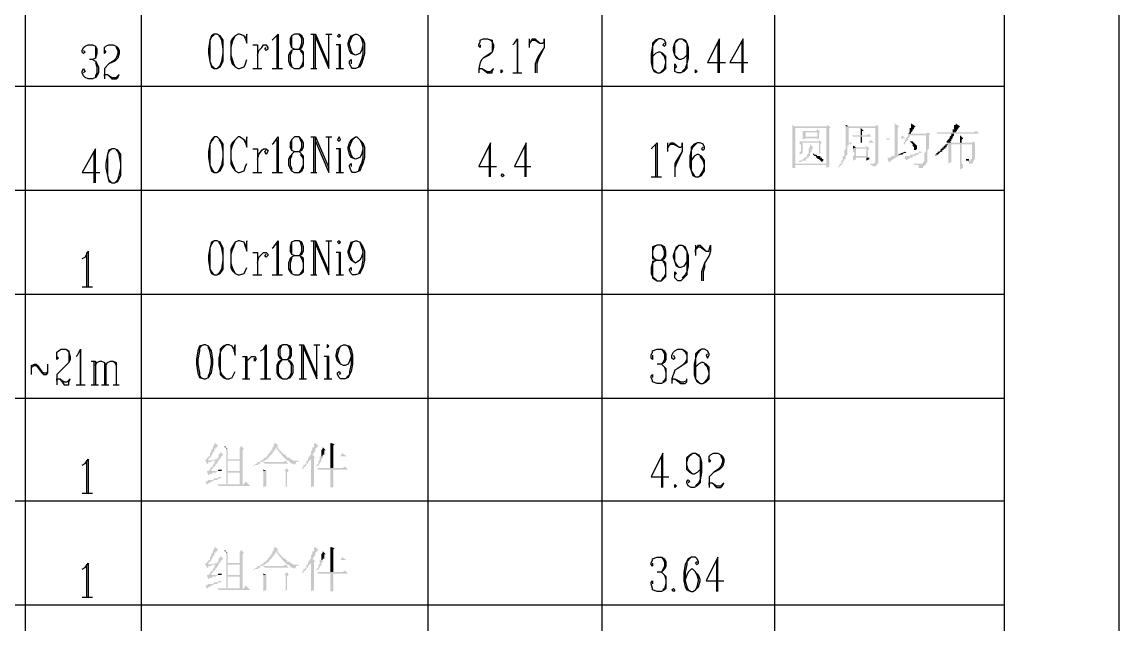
# Model space of a CAD drawing. Extents: x 51 to 246, y 3 to 417.
# Drawn here: x 214.61 to 245.87, y 115.91 to 133.07 of the extents above; entities that cross this region are included whole.
import ezdxf

# ---------------------------------------------------------------- set-up
doc = ezdxf.new("R2010")
doc.units = 0
doc.header["$MEASUREMENT"] = 0
doc.layers.add('_____1', color=160, linetype='Continuous')

msp = doc.modelspace()

# ---------------------------------------------------------------- hatches: boundary and pattern name
at = {"layer": '_____1'}
for points in [[(236.559, 130.132), (236.559, 130.048), (237.532, 130.048), (237.532, 129.032), (236.643, 129.032), (237.617, 129.032), (237.617, 130.048), (237.659, 130.048), (236.643, 130.09)], [(237.575, 130.132), (237.532, 130.09), (236.643, 130.09), (237.659, 130.048)], [(238.972, 130.132), (238.929, 130.09), (238.083, 130.09), (238.083, 129.455), (238.04, 129.413), (238.04, 129.243), (237.998, 129.243), (237.998, 129.116), (237.956, 129.116), (237.956, 129.032), (237.913, 129.032), (237.913, 128.989), (237.871, 128.947), (237.871, 128.905), (237.998, 129.032), (237.998, 129.074), (238.04, 129.116), (238.04, 129.159), (238.083, 129.159), (238.083, 129.243), (238.125, 129.285), (238.125, 129.54), (238.167, 129.54), (238.167, 130.048), (238.929, 130.048), (239.014, 130.09)], [(238.083, 130.132), (238.083, 130.09), (238.167, 130.09)], [(239.014, 130.09), (238.929, 130.048), (238.929, 129.074), (238.887, 129.032), (238.718, 129.032), (238.76, 129.032), (238.802, 128.989), (238.845, 128.989), (238.845, 128.947), (238.887, 128.947), (238.887, 128.905), (238.887, 128.947), (238.929, 128.947), (238.972, 128.989), (238.972, 129.032), (239.014, 129.032), (239.014, 130.048)], [(239.48, 130.175), (239.48, 129.751), (239.564, 129.751), (239.564, 130.048), (239.607, 130.09)], [(239.945, 130.175), (239.945, 130.048), (239.903, 130.048), (239.903, 129.921), (239.861, 129.878), (239.945, 129.878), (239.945, 129.921), (239.988, 129.963), (239.988, 130.005), (240.03, 130.005), (240.03, 130.048), (240.072, 130.09)], [(241.215, 130.175), (241.215, 130.132), (241.173, 130.132), (241.173, 130.005), (241.131, 130.005), (241.131, 129.921), (241.215, 129.921), (241.3, 130.048), (241.342, 130.09)], [(236.559, 130.048), (236.559, 129.032), (237.532, 128.989), (237.532, 128.905), (237.617, 128.947), (237.617, 129.032), (236.643, 129.032), (236.643, 130.048), (237.532, 130.048)], [(237.278, 130.005), (237.236, 129.963), (236.855, 129.963), (236.855, 129.794), (237.278, 129.751), (237.278, 129.709), (237.321, 129.751), (237.321, 129.794), (236.94, 129.794), (236.94, 129.921), (237.363, 129.921)], [(236.855, 129.794), (236.855, 129.709), (236.94, 129.751), (237.278, 129.751)], [(237.363, 129.921), (237.278, 129.921), (237.278, 129.794), (236.94, 129.794), (237.321, 129.794), (237.321, 129.921)], [(238.76, 129.878), (238.675, 129.836), (238.252, 129.836), (238.294, 129.794), (238.802, 129.794)], [(238.506, 130.048), (238.506, 129.836), (238.548, 129.836), (238.548, 129.963), (238.591, 129.963)], [(239.691, 129.836), (239.649, 129.751), (239.226, 129.751), (239.268, 129.709), (239.31, 129.709), (239.353, 129.751), (239.776, 129.751)], [(239.564, 129.751), (239.48, 129.751), (239.48, 129.243), (239.395, 129.243), (239.353, 129.201), (239.268, 129.201), (239.31, 129.074), (239.353, 129.074), (239.353, 129.116), (239.395, 129.116), (239.437, 129.159), (239.48, 129.159), (239.48, 129.201), (239.522, 129.201), (239.564, 129.243), (239.607, 129.243), (239.649, 129.285), (239.564, 129.285)], [(240.411, 129.921), (240.369, 129.878), (239.861, 129.878), (239.861, 129.794), (239.818, 129.794), (239.818, 129.751), (239.776, 129.709), (239.776, 129.667), (239.734, 129.624), (239.734, 129.582), (239.691, 129.582), (239.776, 129.582), (239.776, 129.624), (239.818, 129.667), (239.861, 129.709), (239.861, 129.751), (239.903, 129.794), (239.903, 129.836), (240.369, 129.836), (240.496, 129.878)], [(240.496, 129.878), (240.369, 129.836), (240.369, 129.37), (240.326, 129.328), (240.326, 129.074), (240.284, 129.074), (240.284, 129.032), (240.03, 129.032), (240.03, 128.989), (240.157, 128.989), (240.157, 128.905), (240.284, 128.905), (240.284, 128.947), (240.326, 128.947), (240.326, 128.989), (240.369, 128.989), (240.369, 129.032), (240.411, 129.074), (240.411, 129.413), (240.453, 129.455), (240.453, 129.836)], [(241.808, 129.963), (241.723, 129.921), (240.665, 129.921), (240.707, 129.878), (241.893, 129.878)], [(241.342, 129.836), (241.342, 129.624), (241.385, 129.624), (241.385, 129.709), (241.427, 129.751)], [(237.067, 129.582), (237.067, 129.497), (237.024, 129.455), (237.024, 129.328), (236.982, 129.285), (236.982, 129.243), (236.94, 129.201), (236.897, 129.201), (236.897, 129.159), (236.855, 129.159), (236.813, 129.116), (236.77, 129.116), (236.728, 129.074), (236.813, 129.074), (236.855, 129.116), (236.94, 129.116), (236.94, 129.159), (236.982, 129.159), (236.982, 129.201), (237.024, 129.201), (237.024, 129.243), (237.067, 129.243), (237.067, 129.328), (237.109, 129.37), (237.109, 129.455), (237.151, 129.455), (237.151, 129.497)], [(236.77, 129.667), (236.77, 129.624), (237.321, 129.624), (237.321, 129.285), (237.363, 129.328), (237.363, 129.582), (237.405, 129.624), (236.855, 129.667)], [(236.77, 129.624), (236.77, 129.582), (236.813, 129.582), (236.813, 129.37), (236.77, 129.37), (236.77, 129.285), (236.855, 129.328), (236.855, 129.624), (237.321, 129.624)], [(237.321, 129.709), (237.321, 129.667), (236.855, 129.667), (237.405, 129.624)], [(238.802, 129.709), (238.718, 129.624), (238.167, 129.624), (238.21, 129.582), (238.252, 129.582), (238.252, 129.624), (238.887, 129.624)], [(238.675, 129.54), (238.675, 129.497), (238.379, 129.497), (238.294, 129.455), (238.294, 129.37), (238.337, 129.328), (238.337, 129.285), (238.294, 129.243), (238.294, 129.201), (238.379, 129.243), (238.379, 129.455), (238.76, 129.455)], [(238.294, 129.54), (238.294, 129.455), (238.379, 129.497)], [(238.76, 129.455), (238.675, 129.455), (238.675, 129.243), (238.379, 129.243), (238.294, 129.201), (238.294, 129.116), (238.379, 129.159), (238.379, 129.201), (238.718, 129.201), (238.718, 129.413)], [(240.919, 129.582), (240.919, 129.54), (240.877, 129.54), (240.877, 129.497), (240.834, 129.497), (240.834, 129.455), (240.792, 129.455), (240.792, 129.413), (240.75, 129.37), (240.707, 129.37), (240.707, 129.328), (240.665, 129.328), (240.665, 129.285), (240.623, 129.285), (240.665, 129.243), (240.665, 129.285), (240.707, 129.285), (240.792, 129.37), (240.834, 129.37), (240.834, 129.413), (240.877, 129.413), (240.877, 129.455), (240.919, 129.455), (240.919, 129.497), (240.961, 129.497), (240.961, 129.54), (241.004, 129.582)], [(240.961, 129.582), (240.919, 129.582), (241.004, 129.582), (241.004, 129.032), (241.088, 129.074), (241.088, 129.582), (241.342, 129.582)], [(241.723, 129.667), (241.681, 129.624), (240.961, 129.624), (240.961, 129.582), (241.681, 129.582), (241.681, 129.159), (241.639, 129.159), (241.639, 129.116), (241.512, 129.116), (241.554, 129.116), (241.596, 129.074), (241.596, 129.032), (241.681, 129.032), (241.723, 129.074), (241.723, 129.116), (241.766, 129.159), (241.766, 129.624)], [(241.342, 129.582), (241.342, 128.862), (241.427, 128.905), (241.427, 128.989), (241.385, 129.032), (241.385, 129.582), (241.681, 129.582)], [(237.151, 129.328), (237.151, 129.285), (237.194, 129.243), (237.236, 129.243), (237.236, 129.201), (237.278, 129.201), (237.278, 129.159), (237.321, 129.159), (237.405, 129.074), (237.448, 129.116), (237.448, 129.159), (237.405, 129.159), (237.405, 129.201), (237.363, 129.201), (237.363, 129.243), (237.278, 129.243), (237.236, 129.285), (237.194, 129.285)], [(238.718, 129.201), (238.675, 129.201), (238.675, 129.116), (238.76, 129.159), (238.76, 129.201)], [(239.776, 129.37), (239.564, 129.285), (239.691, 129.285), (239.734, 129.328), (239.818, 129.328)], [(240.242, 129.37), (240.157, 129.37), (240.157, 129.328), (240.072, 129.328), (240.03, 129.285), (239.945, 129.285), (239.903, 129.243), (239.776, 129.243), (239.776, 129.201), (239.734, 129.201), (239.818, 129.116), (239.861, 129.159), (239.903, 129.159), (239.903, 129.201), (239.988, 129.201), (239.988, 129.243), (240.072, 129.243), (240.072, 129.285), (240.157, 129.285), (240.157, 129.328), (240.242, 129.328), (240.242, 129.37), (240.284, 129.37)], [(236.559, 129.032), (236.559, 128.905), (236.643, 128.905), (236.643, 128.989), (237.532, 128.989)], [(238.718, 129.032), (238.845, 129.032), (238.76, 129.032)], [(220.091, 121.073), (220.091, 120.988), (220.049, 120.988), (220.049, 120.904), (220.006, 120.861), (220.006, 120.819), (219.964, 120.777), (219.964, 120.692), (219.922, 120.692), (219.922, 120.65), (219.879, 120.65), (219.879, 120.607), (219.837, 120.607), (219.837, 120.565), (219.879, 120.48), (219.922, 120.48), (219.922, 120.523), (220.006, 120.523), (220.006, 120.565), (220.133, 120.565), (219.922, 120.565), (219.922, 120.607), (220.006, 120.692), (220.006, 120.734), (220.049, 120.777), (220.049, 120.819), (220.091, 120.819), (220.091, 120.904), (220.133, 120.904), (220.133, 120.946), (220.176, 120.946), (220.176, 120.988), (220.218, 120.988)], [(220.387, 120.988), (220.387, 120.946), (220.43, 120.946), (220.43, 120.904), (220.472, 120.904)], [(220.853, 120.988), (220.811, 120.904), (220.43, 120.904), (220.811, 120.904), (220.811, 120.607), (220.472, 120.607), (220.811, 120.565), (220.811, 120.269), (220.472, 120.269), (220.811, 120.226), (220.811, 119.888), (220.43, 119.888), (220.895, 119.888), (220.895, 120.861), (220.938, 120.904)], [(221.827, 121.073), (221.784, 121.031), (221.784, 120.946), (221.742, 120.946), (221.742, 120.861), (221.7, 120.861), (221.7, 120.819), (221.615, 120.734), (221.615, 120.692), (221.573, 120.692), (221.573, 120.65), (221.53, 120.65), (221.446, 120.565), (221.403, 120.565), (221.403, 120.523), (221.319, 120.523), (221.319, 120.48), (221.276, 120.48), (221.234, 120.438), (221.192, 120.438), (221.234, 120.396), (221.234, 120.438), (221.319, 120.438), (221.361, 120.48), (221.403, 120.48), (221.403, 120.523), (221.488, 120.523), (221.488, 120.565), (221.53, 120.565), (221.573, 120.607), (221.615, 120.607), (221.615, 120.65), (221.657, 120.65), (221.657, 120.692), (221.784, 120.819), (221.784, 120.861), (221.827, 120.861), (221.827, 120.904), (221.911, 120.988)], [(222.97, 121.073), (222.927, 121.031), (222.927, 120.946), (222.885, 120.946), (222.885, 120.861), (222.843, 120.819), (222.843, 120.734), (222.8, 120.692), (222.8, 120.65), (222.758, 120.65), (222.758, 120.565), (222.716, 120.565), (222.716, 120.48), (222.673, 120.48), (222.673, 120.438), (222.631, 120.438), (222.631, 120.396), (222.589, 120.353), (222.631, 120.311), (222.631, 120.353), (222.716, 120.438), (222.716, 120.48), (222.758, 120.48), (222.758, 120.523), (222.843, 120.607), (222.927, 120.65), (222.97, 120.65), (222.885, 120.734), (222.927, 120.777), (222.927, 120.819), (222.97, 120.819), (222.97, 120.904), (223.054, 120.988)], [(223.393, 121.073), (223.393, 120.692), (223.478, 120.692), (223.478, 120.988), (223.52, 121.031)], [(220.26, 120.819), (220.26, 120.777), (220.218, 120.734), (220.218, 120.65), (220.176, 120.65), (220.176, 120.607), (219.922, 120.565), (220.133, 120.565), (220.091, 120.523), (220.091, 120.48), (220.049, 120.438), (220.049, 120.396), (220.006, 120.396), (220.006, 120.353), (219.964, 120.353), (219.964, 120.311), (219.922, 120.269), (219.879, 120.269), (219.922, 120.142), (219.964, 120.184), (220.006, 120.184), (220.049, 120.226), (220.133, 120.226), (220.176, 120.269), (219.964, 120.269), (220.006, 120.269), (220.006, 120.311), (220.049, 120.353), (220.091, 120.396), (220.133, 120.438), (220.133, 120.48), (220.176, 120.48), (220.176, 120.523), (220.218, 120.565), (220.218, 120.607), (220.26, 120.607), (220.26, 120.65), (220.345, 120.734)], [(220.43, 120.904), (220.43, 119.888), (220.472, 119.888), (220.472, 120.226), (220.811, 120.226), (220.472, 120.269), (220.472, 120.565), (220.811, 120.565), (220.472, 120.607), (220.472, 120.904), (220.811, 120.904)], [(221.869, 120.946), (221.869, 120.904), (221.911, 120.861), (221.911, 120.819), (221.954, 120.819), (221.954, 120.777), (221.996, 120.777), (221.996, 120.734), (222.165, 120.565), (222.208, 120.565), (222.292, 120.48), (222.335, 120.48), (222.377, 120.438), (222.377, 120.48), (222.419, 120.48), (222.419, 120.523), (222.504, 120.523), (222.462, 120.565), (222.335, 120.565), (222.292, 120.607), (222.25, 120.607), (222.25, 120.65), (222.165, 120.65), (222.165, 120.692), (222.123, 120.692), (222.123, 120.734), (222.081, 120.734), (221.911, 120.904), (221.911, 120.946)], [(223.732, 120.777), (223.689, 120.692), (223.097, 120.692), (223.097, 120.565), (223.054, 120.565), (223.054, 120.48), (223.012, 120.438), (223.012, 120.396), (223.097, 120.48), (223.097, 120.523), (223.139, 120.523), (223.139, 120.607), (223.181, 120.65), (223.181, 120.692), (223.859, 120.692)], [(223.181, 120.946), (223.181, 120.904), (223.139, 120.861), (223.139, 120.692), (223.181, 120.692), (223.181, 120.734), (223.224, 120.734), (223.224, 120.861), (223.266, 120.861)], [(222.123, 120.565), (222.038, 120.523), (221.488, 120.523), (221.53, 120.48), (222.208, 120.48)], [(222.927, 120.65), (222.843, 120.607), (222.843, 119.803), (222.927, 119.845), (222.927, 120.057)], [(223.816, 120.396), (223.732, 120.353), (223.012, 120.353), (223.054, 120.311), (223.901, 120.311)], [(220.303, 120.311), (220.218, 120.311), (220.176, 120.269), (219.964, 120.269), (220.303, 120.269)], [(222.165, 120.353), (222.081, 120.269), (221.488, 120.269), (221.488, 119.93), (222.123, 119.93), (222.123, 119.803), (222.165, 119.845), (222.165, 119.93), (221.573, 119.93), (221.573, 120.269), (222.208, 120.269)], [(221.488, 120.311), (221.488, 120.269), (221.573, 120.269)], [(222.208, 120.269), (222.123, 120.269), (222.123, 119.93), (221.573, 119.93), (222.165, 119.93), (222.165, 120.226)], [(220.98, 119.972), (220.938, 119.888), (220.176, 119.888), (220.218, 119.845), (221.107, 119.845)], [(221.488, 119.93), (221.488, 119.803), (221.573, 119.845), (221.573, 119.93), (222.123, 119.93)], [(220.091, 118.11), (220.091, 118.025), (220.049, 118.025), (220.049, 117.94), (220.006, 117.898), (220.006, 117.856), (219.964, 117.813), (219.964, 117.729), (219.922, 117.729), (219.922, 117.686), (219.879, 117.686), (219.879, 117.644), (219.837, 117.644), (219.837, 117.602), (219.879, 117.517), (219.922, 117.517), (219.922, 117.559), (220.006, 117.559), (220.006, 117.602), (220.133, 117.602), (219.922, 117.602), (219.922, 117.644), (220.006, 117.729), (220.006, 117.771), (220.049, 117.813), (220.049, 117.856), (220.091, 117.856), (220.091, 117.94), (220.133, 117.94), (220.133, 117.983), (220.176, 117.983), (220.176, 118.025), (220.218, 118.025)], [(220.387, 118.025), (220.387, 117.983), (220.43, 117.983), (220.43, 117.94), (220.472, 117.94)], [(220.853, 118.025), (220.811, 117.94), (220.43, 117.94), (220.811, 117.94), (220.811, 117.644), (220.472, 117.644), (220.811, 117.602), (220.811, 117.305), (220.472, 117.305), (220.811, 117.263), (220.811, 116.924), (220.43, 116.924), (220.895, 116.924), (220.895, 117.898), (220.938, 117.94)], [(220.43, 117.94), (220.43, 116.924), (220.472, 116.924), (220.472, 117.263), (220.811, 117.263), (220.472, 117.305), (220.472, 117.602), (220.811, 117.602), (220.472, 117.644), (220.472, 117.94), (220.811, 117.94)], [(221.827, 118.11), (221.784, 118.067), (221.784, 117.983), (221.742, 117.983), (221.742, 117.898), (221.7, 117.898), (221.7, 117.856), (221.615, 117.771), (221.615, 117.729), (221.573, 117.729), (221.573, 117.686), (221.53, 117.686), (221.446, 117.602), (221.403, 117.602), (221.403, 117.559), (221.319, 117.559), (221.319, 117.517), (221.276, 117.517), (221.234, 117.475), (221.192, 117.475), (221.234, 117.432), (221.234, 117.475), (221.319, 117.475), (221.361, 117.517), (221.403, 117.517), (221.403, 117.559), (221.488, 117.559), (221.488, 117.602), (221.53, 117.602), (221.573, 117.644), (221.615, 117.644), (221.615, 117.686), (221.657, 117.686), (221.657, 117.729), (221.784, 117.856), (221.784, 117.898), (221.827, 117.898), (221.827, 117.94), (221.911, 118.025)], [(221.869, 117.983), (221.869, 117.94), (221.911, 117.898), (221.911, 117.856), (221.954, 117.856), (221.954, 117.813), (221.996, 117.813), (221.996, 117.771), (222.165, 117.602), (222.208, 117.602), (222.292, 117.517), (222.335, 117.517), (222.377, 117.475), (222.377, 117.517), (222.419, 117.517), (222.419, 117.559), (222.504, 117.559), (222.462, 117.602), (222.335, 117.602), (222.292, 117.644), (222.25, 117.644), (222.25, 117.686), (222.165, 117.686), (222.165, 117.729), (222.123, 117.729), (222.123, 117.771), (222.081, 117.771), (221.911, 117.94), (221.911, 117.983)], [(222.97, 118.11), (222.927, 118.067), (222.927, 117.983), (222.885, 117.983), (222.885, 117.898), (222.843, 117.856), (222.843, 117.771), (222.8, 117.729), (222.8, 117.686), (222.758, 117.686), (222.758, 117.602), (222.716, 117.602), (222.716, 117.517), (222.673, 117.517), (222.673, 117.475), (222.631, 117.475), (222.631, 117.432), (222.589, 117.39), (222.631, 117.348), (222.631, 117.39), (222.716, 117.475), (222.716, 117.517), (222.758, 117.517), (222.758, 117.559), (222.843, 117.644), (222.927, 117.686), (222.97, 117.686), (222.885, 117.771), (222.927, 117.813), (222.927, 117.856), (222.97, 117.856), (222.97, 117.94), (223.054, 118.025)], [(223.181, 117.983), (223.181, 117.94), (223.139, 117.898), (223.139, 117.729), (223.181, 117.729), (223.181, 117.771), (223.224, 117.771), (223.224, 117.898), (223.266, 117.898)], [(223.393, 118.11), (223.393, 117.729), (223.478, 117.729), (223.478, 118.025), (223.52, 118.067)], [(220.26, 117.856), (220.26, 117.813), (220.218, 117.771), (220.218, 117.686), (220.176, 117.686), (220.176, 117.644), (219.922, 117.602), (220.133, 117.602), (220.091, 117.559), (220.091, 117.517), (220.049, 117.475), (220.049, 117.432), (220.006, 117.432), (220.006, 117.39), (219.964, 117.39), (219.964, 117.348), (219.922, 117.305), (219.879, 117.305), (219.922, 117.178), (219.964, 117.221), (220.006, 117.221), (220.049, 117.263), (220.133, 117.263), (220.176, 117.305), (219.964, 117.305), (220.006, 117.305), (220.006, 117.348), (220.049, 117.39), (220.091, 117.432), (220.133, 117.475), (220.133, 117.517), (220.176, 117.517), (220.176, 117.559), (220.218, 117.602), (220.218, 117.644), (220.26, 117.644), (220.26, 117.686), (220.345, 117.771)], [(222.123, 117.602), (222.038, 117.559), (221.488, 117.559), (221.53, 117.517), (222.208, 117.517)], [(222.927, 117.686), (222.843, 117.644), (222.843, 116.84), (222.927, 116.882), (222.927, 117.094)], [(223.732, 117.813), (223.689, 117.729), (223.097, 117.729), (223.097, 117.602), (223.054, 117.602), (223.054, 117.517), (223.012, 117.475), (223.012, 117.432), (223.097, 117.517), (223.097, 117.559), (223.139, 117.559), (223.139, 117.644), (223.181, 117.686), (223.181, 117.729), (223.859, 117.729)], [(220.303, 117.348), (220.218, 117.348), (220.176, 117.305), (219.964, 117.305), (220.303, 117.305)], [(222.165, 117.39), (222.081, 117.305), (221.488, 117.305), (221.488, 116.967), (222.123, 116.967), (222.123, 116.84), (222.165, 116.882), (222.165, 116.967), (221.573, 116.967), (221.573, 117.305), (222.208, 117.305)], [(221.488, 117.348), (221.488, 117.305), (221.573, 117.305)], [(222.208, 117.305), (222.123, 117.305), (222.123, 116.967), (221.573, 116.967), (222.165, 116.967), (222.165, 117.263)], [(223.816, 117.432), (223.732, 117.39), (223.012, 117.39), (223.054, 117.348), (223.901, 117.348)], [(220.98, 117.009), (220.938, 116.924), (220.176, 116.924), (220.218, 116.882), (221.107, 116.882)], [(221.488, 116.967), (221.488, 116.84), (221.573, 116.882), (221.573, 116.967), (222.123, 116.967)]]:
    msp.add_hatch(color=7, dxfattribs=at).paths.add_polyline_path(points, is_closed=False)
for points in [[(238.506, 129.794), (238.548, 129.794), (238.548, 129.624), (238.506, 129.624)], [(241.173, 129.878), (241.088, 129.878), (241.088, 129.836), (241.046, 129.794), (241.046, 129.751), (240.961, 129.667), (240.961, 129.624), (241.088, 129.624), (241.046, 129.667), (241.088, 129.667), (241.088, 129.709), (241.131, 129.751), (241.131, 129.794), (241.173, 129.836)], [(239.945, 129.667), (239.903, 129.667), (239.988, 129.582), (239.988, 129.54), (240.03, 129.497), (240.03, 129.413), (240.072, 129.413), (240.115, 129.455), (240.115, 129.54), (240.072, 129.582), (239.988, 129.667)], [(241.512, 129.159), (241.512, 129.116), (241.639, 129.116), (241.596, 129.116), (241.596, 129.159)], [(223.393, 120.692), (223.478, 120.692), (223.478, 120.353), (223.393, 120.353)], [(220.345, 120.099), (220.218, 120.099), (220.176, 120.057), (220.091, 120.057), (220.049, 120.015), (219.922, 120.015), (219.879, 119.972), (219.837, 119.972), (219.879, 119.888), (219.922, 119.888), (219.922, 119.93), (219.964, 119.93), (220.006, 119.972), (220.049, 119.972), (220.091, 120.015), (220.176, 120.015), (220.218, 120.057), (220.26, 120.057), (220.303, 120.099)], [(223.393, 119.803), (223.478, 119.803), (223.478, 120.311), (223.393, 120.311)], [(223.393, 117.729), (223.478, 117.729), (223.478, 117.39), (223.393, 117.39)], [(223.393, 116.84), (223.478, 116.84), (223.478, 117.348), (223.393, 117.348)], [(220.345, 117.136), (220.218, 117.136), (220.176, 117.094), (220.091, 117.094), (220.049, 117.051), (219.922, 117.051), (219.879, 117.009), (219.837, 117.009), (219.879, 116.924), (219.922, 116.924), (219.922, 116.967), (219.964, 116.967), (220.006, 117.009), (220.049, 117.009), (220.091, 117.051), (220.176, 117.051), (220.218, 117.094), (220.26, 117.094), (220.303, 117.136)]]:
    msp.add_hatch(color=7, dxfattribs=at).paths.add_polyline_path(points)

# ---------------------------------------------------------------- linework, layer by layer
at = {"layer": '_____1', "color": 7}
for p, q in [((245.872, 3.259), (245.872, 417.025)), ((242.612, 6.519), (242.612, 413.766)), ((214.715, 28.829), (214.715, 148.928)), ((218.017, 28.829), (218.017, 148.928)), ((226.187, 28.829), (226.187, 148.928)), ((231.14, 31.115), (231.14, 148.928)), ((236.051, 148.928), (236.051, 28.829)), ((221.869, 132.672), (221.869, 131.741)), ((222.843, 132.715), (222.97, 132.715)), ((222.927, 131.741), (222.927, 132.715)), ((223.266, 132.715), (223.435, 132.715)), ((229.066, 132.588), (229.066, 132.334)), ((221.192, 132.418), (221.319, 132.418)), ((221.319, 132.418), (221.319, 131.741)), ((223.647, 132.418), (223.647, 131.741)), ((234.442, 132.503), (234.442, 131.614)), ((235.119, 132.503), (235.119, 131.614)), ((221.192, 131.741), (221.446, 131.741)), ((221.742, 131.741), (222.038, 131.741)), ((222.843, 131.741), (223.012, 131.741)), ((223.562, 131.741), (223.774, 131.741)), ((228.6, 131.614), (228.854, 131.614)), ((183.557, 131.233), (242.612, 131.233)), ((222.843, 129.794), (222.97, 129.794)), ((222.927, 128.778), (222.927, 129.794)), ((223.266, 129.794), (223.435, 129.794)), ((221.192, 129.455), (221.319, 129.455)), ((221.319, 129.455), (221.319, 128.778)), ((221.869, 129.709), (221.869, 128.778)), ((223.647, 129.455), (223.647, 128.778)), ((227.923, 129.54), (227.923, 128.651)), ((228.939, 129.54), (228.939, 128.651)), ((232.664, 129.582), (232.664, 128.651)), ((233.003, 129.624), (233.003, 129.37)), ((216.662, 129.37), (216.662, 128.481)), ((221.192, 128.778), (221.446, 128.778)), ((221.742, 128.778), (222.038, 128.778)), ((222.843, 128.778), (223.012, 128.778)), ((223.562, 128.778), (223.774, 128.778)), ((232.537, 128.651), (232.833, 128.651)), ((183.557, 128.27), (242.612, 128.27)), ((221.869, 126.788), (221.869, 125.857)), ((222.843, 126.83), (222.97, 126.83)), ((222.927, 125.857), (222.927, 126.83)), ((223.266, 126.83), (223.435, 126.83)), ((233.807, 126.703), (233.807, 126.407)), ((216.45, 126.492), (216.45, 125.518)), ((221.192, 126.492), (221.319, 126.492)), ((221.319, 126.492), (221.319, 125.857)), ((223.647, 126.492), (223.647, 125.857)), ((221.192, 125.857), (221.446, 125.857)), ((221.742, 125.857), (222.038, 125.857)), ((222.843, 125.857), (223.012, 125.857)), ((223.562, 125.857), (223.774, 125.857)), ((216.323, 125.518), (216.62, 125.518)), ((183.557, 125.306), (242.612, 125.306)), ((221.53, 123.825), (221.53, 122.893)), ((222.504, 123.867), (222.631, 123.867)), ((222.589, 122.893), (222.589, 123.867)), ((222.927, 123.867), (223.097, 123.867)), ((220.895, 123.528), (221.022, 123.528)), ((220.98, 123.528), (220.98, 122.893)), ((221.022, 123.528), (221.022, 122.893)), ((223.308, 123.528), (223.308, 122.893)), ((216.577, 123.401), (216.704, 123.401)), ((216.662, 123.401), (216.662, 122.724)), ((216.704, 123.401), (216.704, 122.724)), ((220.895, 122.893), (221.107, 122.893)), ((221.403, 122.893), (221.7, 122.893)), ((222.504, 122.893), (222.716, 122.893)), ((223.224, 122.893), (223.435, 122.893)), ((216.154, 122.724), (216.408, 122.724)), ((216.577, 122.724), (216.789, 122.724)), ((216.874, 122.724), (217.085, 122.724)), ((217.212, 122.724), (217.382, 122.724)), ((183.557, 122.343), (242.612, 122.343)), ((232.833, 120.692), (232.833, 119.803)), ((216.45, 120.565), (216.45, 119.634)), ((216.323, 119.634), (216.62, 119.634)), ((183.557, 119.422), (242.612, 119.422)), ((216.45, 117.602), (216.45, 116.67)), ((234.4, 117.729), (234.4, 116.84)), ((216.323, 116.67), (216.62, 116.67)), ((183.557, 116.459), (242.612, 116.459))]:
    msp.add_line(p, q, dxfattribs=at)
for points in [[(220.091, 132.715), (220.006, 132.672), (219.964, 132.545), (219.922, 132.291), (219.922, 132.164), (219.964, 131.953), (220.006, 131.783), (220.091, 131.741), (220.176, 131.741), (220.26, 131.783), (220.345, 131.953), (220.345, 132.545), (220.26, 132.672), (220.176, 132.715), (220.091, 132.715), (220.049, 132.672), (220.006, 132.63), (219.964, 132.545), (219.964, 131.953), (220.006, 131.826), (220.049, 131.783), (220.091, 131.741)], [(220.176, 131.741), (220.26, 131.826), (220.303, 131.953), (220.345, 132.164), (220.345, 132.291), (220.303, 132.545), (220.26, 132.63), (220.218, 132.672)], [(220.98, 132.588), (221.022, 132.46), (221.022, 132.715), (220.98, 132.588), (220.938, 132.672), (220.811, 132.715), (220.768, 132.715), (220.684, 132.672), (220.599, 132.588), (220.557, 132.503), (220.557, 131.995), (220.599, 131.868), (220.684, 131.783), (220.768, 131.741), (220.811, 131.741), (220.938, 131.783), (220.98, 131.868), (221.022, 131.995)], [(220.768, 132.715), (220.684, 132.672), (220.599, 132.503), (220.557, 132.334), (220.557, 132.122), (220.641, 131.868), (220.684, 131.783), (220.768, 131.741)], [(221.742, 132.545), (221.911, 132.715), (221.911, 131.741)], [(222.377, 132.715), (222.292, 132.672), (222.25, 132.588), (222.25, 132.46), (222.292, 132.334), (222.377, 132.291), (222.504, 132.291), (222.589, 132.334), (222.631, 132.46), (222.631, 132.588), (222.589, 132.672), (222.504, 132.715), (222.377, 132.715), (222.292, 132.672), (222.292, 132.334), (222.377, 132.291)], [(222.504, 132.291), (222.546, 132.334), (222.589, 132.46), (222.589, 132.588), (222.546, 132.672), (222.504, 132.715)], [(222.97, 131.741), (222.97, 132.715), (223.351, 131.826)], [(222.97, 132.63), (223.351, 131.741), (223.351, 132.715)], [(224.324, 132.418), (224.282, 132.249), (224.24, 132.164), (224.113, 132.122), (223.986, 132.164), (223.943, 132.249), (223.901, 132.418), (223.901, 132.46), (223.943, 132.588), (223.986, 132.672), (224.113, 132.715), (224.155, 132.715), (224.24, 132.672), (224.324, 132.588), (224.367, 132.46), (224.367, 132.164), (224.324, 131.995), (224.282, 131.868), (224.24, 131.783), (224.113, 131.741), (224.028, 131.741), (223.986, 131.783), (223.943, 131.868), (223.943, 131.953), (223.986, 131.995), (223.986, 131.868)], [(224.113, 132.122), (224.028, 132.164), (223.986, 132.249), (223.943, 132.418), (223.943, 132.46), (223.986, 132.588), (224.028, 132.672), (224.113, 132.715)], [(224.155, 132.715), (224.24, 132.672), (224.282, 132.588), (224.324, 132.46), (224.324, 132.164), (224.282, 131.995), (224.24, 131.868), (224.197, 131.783)], [(227.669, 132.418), (227.669, 132.334), (227.626, 132.376), (227.626, 132.418), (227.669, 132.503), (227.669, 132.545), (227.753, 132.588), (227.88, 132.588), (228.007, 132.545), (228.007, 132.503), (228.05, 132.418), (228.05, 132.334), (228.007, 132.207), (227.923, 132.122), (227.753, 132.037), (227.711, 131.995), (227.669, 131.91), (227.626, 131.741), (227.626, 131.614)], [(227.88, 132.588), (227.965, 132.545), (228.007, 132.503), (228.007, 132.207), (227.753, 132.037)], [(228.6, 132.418), (228.642, 132.46), (228.727, 132.588), (228.727, 131.614), (228.727, 132.545)], [(229.066, 132.418), (229.15, 132.588), (229.235, 132.588), (229.362, 132.46), (229.447, 132.46), (229.489, 132.503), (229.489, 132.588)], [(229.489, 132.588), (229.489, 132.334), (229.32, 131.995), (229.277, 131.868), (229.277, 131.614)], [(232.918, 132.46), (232.876, 132.418), (232.918, 132.376), (232.96, 132.418), (232.96, 132.46), (232.918, 132.545), (232.833, 132.588), (232.749, 132.588), (232.664, 132.545), (232.579, 132.46), (232.579, 132.376), (232.537, 132.164), (232.537, 131.91), (232.579, 131.741), (232.622, 131.656), (232.706, 131.614), (232.791, 131.614), (232.876, 131.656), (232.96, 131.741), (232.96, 132.08), (232.876, 132.164), (232.791, 132.207), (232.749, 132.207), (232.664, 132.164), (232.579, 132.08), (232.579, 131.953)], [(232.749, 132.588), (232.622, 132.46), (232.579, 132.376), (232.579, 131.741), (232.706, 131.614)], [(233.553, 132.249), (233.553, 132.122), (233.468, 132.037), (233.384, 131.995), (233.341, 131.995), (233.257, 132.037), (233.214, 132.122), (233.172, 132.249), (233.172, 132.334), (233.214, 132.46), (233.257, 132.545), (233.341, 132.588), (233.426, 132.588), (233.511, 132.545), (233.553, 132.46), (233.595, 132.334), (233.595, 132.037), (233.553, 131.868), (233.553, 131.741), (233.468, 131.656), (233.384, 131.614), (233.299, 131.614), (233.214, 131.656), (233.214, 131.868), (233.257, 131.783), (233.214, 131.741)], [(233.341, 131.995), (233.214, 132.122), (233.214, 132.46), (233.341, 132.588)], [(233.426, 132.588), (233.553, 132.46), (233.553, 131.868), (233.511, 131.741), (233.426, 131.656)], [(234.484, 131.614), (234.484, 132.588), (234.146, 131.91), (234.654, 131.91)], [(235.162, 131.614), (235.162, 132.588), (234.781, 131.91), (235.289, 131.91)], [(216.366, 132.249), (216.408, 132.207), (216.366, 132.164), (216.323, 132.207), (216.323, 132.249), (216.366, 132.334), (216.408, 132.376), (216.493, 132.418), (216.62, 132.418), (216.704, 132.376), (216.747, 132.291), (216.747, 132.164), (216.704, 132.037), (216.62, 131.995), (216.535, 131.995)], [(216.62, 132.418), (216.704, 132.376), (216.704, 132.037), (216.62, 131.995), (216.704, 131.953), (216.789, 131.783), (216.789, 131.614), (216.747, 131.529), (216.704, 131.487), (216.62, 131.445), (216.493, 131.445), (216.408, 131.487), (216.366, 131.529), (216.323, 131.614), (216.323, 131.656), (216.366, 131.741), (216.408, 131.656), (216.366, 131.614)], [(216.958, 132.249), (217.001, 132.207), (216.958, 132.164), (216.958, 132.334), (217.001, 132.376), (217.085, 132.418), (217.212, 132.418), (217.297, 132.376), (217.339, 132.334), (217.382, 132.249), (217.382, 132.164), (217.339, 132.037), (217.255, 131.953), (217.085, 131.868), (216.958, 131.741), (216.958, 131.445)], [(217.212, 132.418), (217.297, 132.376), (217.297, 132.334), (217.339, 132.249), (217.339, 132.164), (217.297, 132.037), (217.212, 131.953), (217.085, 131.868)], [(221.319, 132.122), (221.361, 132.249), (221.446, 132.334), (221.488, 132.418), (221.573, 132.418), (221.615, 132.334), (221.615, 132.291), (221.573, 132.249), (221.53, 132.291), (221.573, 132.334)], [(222.377, 132.291), (222.292, 132.249), (222.25, 132.207), (222.208, 132.122), (222.208, 131.953), (222.25, 131.826), (222.292, 131.783), (222.377, 131.741), (222.504, 131.741), (222.589, 131.783), (222.631, 131.826), (222.631, 132.207), (222.589, 132.249), (222.504, 132.291)], [(222.377, 132.291), (222.292, 132.249), (222.292, 132.207), (222.25, 132.122), (222.25, 131.953), (222.292, 131.826), (222.292, 131.783), (222.377, 131.741)], [(222.504, 131.741), (222.589, 131.826), (222.631, 131.953), (222.631, 132.122), (222.589, 132.207), (222.546, 132.249)], [(223.689, 131.741), (223.689, 132.418), (223.562, 132.418)], [(229.108, 132.503), (229.15, 132.545), (229.235, 132.545), (229.362, 132.46)], [(229.489, 132.334), (229.32, 132.08), (229.277, 131.995), (229.235, 131.868), (229.235, 131.614)], [(232.791, 131.614), (232.918, 131.741), (232.96, 131.91), (232.96, 131.953), (232.918, 132.08), (232.833, 132.164)], [(216.704, 131.91), (216.747, 131.783), (216.747, 131.614), (216.704, 131.529), (216.704, 131.487)], [(227.626, 131.699), (227.669, 131.741), (227.711, 131.741), (227.88, 131.656), (227.965, 131.656), (228.05, 131.741)], [(227.711, 131.741), (227.88, 131.614), (228.007, 131.614), (228.007, 131.656), (228.05, 131.741)], [(216.958, 131.529), (216.958, 131.572), (217.043, 131.572), (217.17, 131.487), (217.297, 131.487), (217.382, 131.572)], [(217.043, 131.572), (217.17, 131.445), (217.297, 131.445), (217.339, 131.487), (217.382, 131.572)], [(220.091, 129.794), (220.006, 129.709), (219.964, 129.582), (219.922, 129.37), (219.922, 129.201), (219.964, 128.989), (220.006, 128.82), (220.091, 128.778), (220.176, 128.778), (220.26, 128.82), (220.345, 128.989), (220.345, 129.582), (220.26, 129.709), (220.176, 129.794), (220.091, 129.794), (220.049, 129.709), (220.006, 129.667), (219.964, 129.582), (219.964, 128.989), (220.049, 128.82), (220.091, 128.778)], [(220.98, 129.624), (221.022, 129.497), (221.022, 129.794), (220.98, 129.624), (220.938, 129.709), (220.811, 129.794), (220.768, 129.794), (220.599, 129.624), (220.557, 129.54), (220.557, 129.032), (220.599, 128.947), (220.684, 128.82), (220.768, 128.778), (220.811, 128.778), (220.938, 128.82), (220.98, 128.947), (221.022, 129.032)], [(220.768, 129.794), (220.684, 129.709), (220.599, 129.54), (220.557, 129.413), (220.557, 129.159), (220.599, 129.032), (220.641, 128.947), (220.684, 128.82), (220.768, 128.778)], [(221.742, 129.582), (221.784, 129.624), (221.911, 129.794), (221.911, 128.778)], [(222.377, 129.794), (222.292, 129.709), (222.25, 129.624), (222.25, 129.497), (222.292, 129.413), (222.377, 129.37), (222.504, 129.37), (222.589, 129.413), (222.631, 129.497), (222.631, 129.624), (222.589, 129.709), (222.504, 129.794), (222.377, 129.794), (222.292, 129.709), (222.292, 129.413), (222.377, 129.37)], [(222.504, 129.37), (222.546, 129.413), (222.589, 129.497), (222.589, 129.624), (222.504, 129.794)], [(222.97, 128.778), (222.97, 129.794), (223.351, 128.905)], [(222.97, 129.667), (223.351, 128.778), (223.351, 129.794)], [(224.324, 129.455), (224.282, 129.285), (224.24, 129.201), (224.113, 129.159), (223.986, 129.201), (223.943, 129.285), (223.901, 129.455), (223.901, 129.497), (223.943, 129.624), (223.986, 129.709), (224.113, 129.794), (224.155, 129.794), (224.324, 129.624), (224.367, 129.497), (224.367, 129.201), (224.324, 129.032), (224.282, 128.947), (224.24, 128.82), (224.113, 128.778), (224.028, 128.778), (223.986, 128.82), (223.943, 128.947), (223.943, 128.989), (223.986, 129.032), (223.986, 128.947)], [(224.113, 129.159), (224.028, 129.201), (223.986, 129.285), (223.943, 129.455), (223.943, 129.497), (223.986, 129.624), (224.028, 129.709), (224.113, 129.794)], [(224.155, 129.794), (224.24, 129.709), (224.282, 129.624), (224.324, 129.497), (224.324, 129.201), (224.282, 129.032), (224.24, 128.947), (224.197, 128.82)], [(216.704, 128.481), (216.704, 129.455), (216.323, 128.778), (216.831, 128.778)], [(217.17, 129.455), (217.085, 129.413), (217.043, 129.285), (217.001, 129.032), (217.001, 128.905), (217.043, 128.693), (217.085, 128.524), (217.17, 128.481), (217.255, 128.481), (217.339, 128.524), (217.424, 128.693), (217.424, 129.285), (217.339, 129.413), (217.255, 129.455), (217.17, 129.455), (217.085, 129.37), (217.043, 129.285), (217.043, 128.693), (217.085, 128.566), (217.17, 128.481)], [(220.176, 128.778), (220.218, 128.82), (220.303, 128.989), (220.345, 129.201), (220.345, 129.37), (220.303, 129.582), (220.26, 129.667), (220.218, 129.709)], [(221.319, 129.159), (221.361, 129.285), (221.446, 129.413), (221.488, 129.455), (221.573, 129.455), (221.615, 129.413), (221.615, 129.37), (221.573, 129.285), (221.53, 129.37), (221.573, 129.413)], [(223.689, 128.778), (223.689, 129.455), (223.562, 129.455)], [(227.965, 128.651), (227.965, 129.624), (227.626, 128.947), (228.134, 128.947)], [(228.981, 128.651), (228.981, 129.624), (228.642, 128.947), (229.108, 128.947)], [(232.537, 129.455), (232.706, 129.624), (232.706, 128.651)], [(233.003, 129.455), (233.087, 129.624), (233.172, 129.624), (233.341, 129.497), (233.384, 129.497), (233.426, 129.54), (233.426, 129.624)], [(233.045, 129.54), (233.087, 129.582), (233.172, 129.582), (233.341, 129.497)], [(233.426, 129.624), (233.426, 129.37), (233.257, 129.032), (233.214, 128.905), (233.214, 128.651)], [(234.019, 129.497), (233.976, 129.455), (234.019, 129.413), (234.061, 129.455), (234.061, 129.497), (234.019, 129.582), (233.934, 129.624), (233.849, 129.624), (233.765, 129.582), (233.68, 129.497), (233.68, 129.413), (233.638, 129.243), (233.638, 128.947), (233.722, 128.693), (233.807, 128.651), (233.892, 128.651), (233.976, 128.693), (234.061, 128.82), (234.061, 129.116), (233.976, 129.243), (233.892, 129.285), (233.849, 129.285), (233.765, 129.243), (233.68, 129.116), (233.68, 128.989)], [(233.849, 129.624), (233.722, 129.497), (233.68, 129.413), (233.68, 128.82), (233.765, 128.693), (233.807, 128.651)], [(217.255, 128.481), (217.339, 128.566), (217.382, 128.693), (217.424, 128.905), (217.424, 129.032), (217.382, 129.285), (217.339, 129.37), (217.297, 129.413)], [(222.377, 129.37), (222.25, 129.243), (222.208, 129.159), (222.208, 128.989), (222.292, 128.82), (222.377, 128.778), (222.504, 128.778), (222.589, 128.82), (222.631, 128.905), (222.631, 129.243), (222.504, 129.37)], [(222.377, 129.37), (222.292, 129.285), (222.292, 129.243), (222.25, 129.159), (222.25, 128.989), (222.292, 128.905), (222.292, 128.82), (222.377, 128.778)], [(222.504, 128.778), (222.546, 128.82), (222.631, 128.989), (222.631, 129.159), (222.589, 129.243), (222.546, 129.285)], [(233.426, 129.37), (233.257, 129.116), (233.214, 129.032), (233.214, 128.651)], [(233.892, 128.651), (233.934, 128.693), (234.019, 128.82), (234.061, 128.947), (234.061, 128.989), (234.019, 129.116), (233.934, 129.243)], [(220.091, 126.83), (220.006, 126.788), (219.964, 126.619), (219.922, 126.407), (219.922, 126.28), (219.964, 126.026), (220.006, 125.899), (220.091, 125.857), (220.176, 125.857), (220.26, 125.899), (220.345, 126.026), (220.345, 126.619), (220.26, 126.788), (220.176, 126.83), (220.091, 126.83), (220.049, 126.788), (220.006, 126.746), (219.964, 126.619), (219.964, 126.026), (220.006, 125.941), (220.049, 125.899), (220.091, 125.857)], [(220.176, 125.857), (220.26, 125.941), (220.303, 126.026), (220.345, 126.28), (220.345, 126.407), (220.303, 126.619), (220.26, 126.746), (220.218, 126.788)], [(220.98, 126.661), (221.022, 126.534), (221.022, 126.83), (220.98, 126.661), (220.938, 126.788), (220.811, 126.83), (220.768, 126.83), (220.684, 126.788), (220.599, 126.661), (220.557, 126.576), (220.557, 126.068), (220.599, 125.984), (220.684, 125.899), (220.768, 125.857), (220.811, 125.857), (220.938, 125.899), (221.022, 126.068)], [(220.768, 126.83), (220.684, 126.788), (220.641, 126.661), (220.599, 126.576), (220.557, 126.449), (220.557, 126.195), (220.599, 126.068), (220.684, 125.899), (220.768, 125.857)], [(221.742, 126.619), (221.784, 126.661), (221.911, 126.83), (221.911, 125.857)], [(222.377, 126.83), (222.292, 126.788), (222.25, 126.661), (222.25, 126.534), (222.292, 126.449), (222.377, 126.407), (222.504, 126.407), (222.589, 126.449), (222.631, 126.534), (222.631, 126.661), (222.589, 126.788), (222.504, 126.83), (222.377, 126.83), (222.292, 126.788), (222.292, 126.449), (222.377, 126.407)], [(222.504, 126.407), (222.546, 126.449), (222.589, 126.534), (222.589, 126.661), (222.546, 126.788), (222.504, 126.83)], [(222.97, 125.857), (222.97, 126.83), (223.351, 125.941)], [(222.97, 126.746), (223.351, 125.857), (223.351, 126.83)], [(224.324, 126.492), (224.282, 126.365), (224.24, 126.28), (224.113, 126.195), (223.986, 126.28), (223.943, 126.365), (223.901, 126.492), (223.901, 126.534), (223.986, 126.788), (224.113, 126.83), (224.155, 126.83), (224.24, 126.788), (224.324, 126.661), (224.367, 126.534), (224.367, 126.28), (224.324, 126.068), (224.24, 125.899), (224.113, 125.857), (224.028, 125.857), (223.986, 125.899), (223.943, 125.984), (223.943, 126.026), (223.986, 126.068), (223.986, 125.984)], [(224.113, 126.195), (224.028, 126.28), (223.986, 126.365), (223.943, 126.492), (223.943, 126.534), (224.028, 126.788), (224.113, 126.83)], [(224.155, 126.83), (224.24, 126.788), (224.324, 126.534), (224.324, 126.28), (224.282, 126.068), (224.197, 125.899)], [(232.706, 126.703), (232.579, 126.661), (232.579, 126.322), (232.706, 126.28), (232.833, 126.28), (232.918, 126.322), (232.96, 126.407), (232.96, 126.534), (232.918, 126.661), (232.833, 126.703), (232.706, 126.703), (232.622, 126.661), (232.579, 126.534), (232.579, 126.407), (232.622, 126.322), (232.706, 126.28)], [(232.833, 126.28), (232.876, 126.322), (232.918, 126.407), (232.918, 126.534), (232.876, 126.661), (232.833, 126.703)], [(233.553, 126.365), (233.553, 126.238), (233.468, 126.11), (233.384, 126.068), (233.341, 126.068), (233.257, 126.11), (233.172, 126.365), (233.172, 126.407), (233.257, 126.661), (233.341, 126.703), (233.426, 126.703), (233.511, 126.661), (233.595, 126.407), (233.595, 126.11), (233.553, 125.941), (233.553, 125.857), (233.384, 125.687), (233.299, 125.687), (233.214, 125.772), (233.214, 125.941), (233.257, 125.899), (233.214, 125.857)], [(233.341, 126.068), (233.299, 126.11), (233.214, 126.238), (233.214, 126.534), (233.299, 126.661), (233.341, 126.703)], [(233.426, 126.703), (233.468, 126.661), (233.553, 126.534), (233.553, 125.941), (233.511, 125.857), (233.426, 125.772)], [(233.807, 126.492), (233.807, 126.576), (233.892, 126.703), (233.934, 126.703), (234.103, 126.534), (234.188, 126.534), (234.188, 126.576), (234.23, 126.703)], [(233.807, 126.576), (233.892, 126.661), (233.934, 126.661), (234.103, 126.534)], [(234.23, 126.703), (234.23, 126.534), (234.188, 126.407), (234.061, 126.195), (234.061, 126.068), (234.019, 125.941), (234.019, 125.687)], [(216.323, 126.322), (216.408, 126.365), (216.493, 126.534), (216.493, 125.518)], [(221.319, 126.195), (221.361, 126.365), (221.488, 126.492), (221.573, 126.492), (221.615, 126.449), (221.615, 126.407), (221.573, 126.365), (221.53, 126.407), (221.573, 126.449)], [(222.377, 126.407), (222.292, 126.365), (222.25, 126.322), (222.208, 126.195), (222.208, 126.026), (222.25, 125.941), (222.292, 125.899), (222.377, 125.857), (222.504, 125.857), (222.589, 125.899), (222.631, 125.941), (222.631, 126.322), (222.589, 126.365), (222.504, 126.407)], [(222.377, 126.407), (222.292, 126.365), (222.292, 126.322), (222.25, 126.195), (222.25, 126.026), (222.292, 125.941), (222.292, 125.899), (222.377, 125.857)], [(222.504, 125.857), (222.589, 125.941), (222.631, 126.026), (222.631, 126.195), (222.589, 126.322), (222.546, 126.365)], [(223.689, 125.857), (223.689, 126.492), (223.562, 126.492)], [(234.188, 126.407), (234.061, 126.195), (233.976, 125.941), (233.976, 125.687)], [(232.706, 126.28), (232.579, 126.238), (232.579, 126.195), (232.537, 126.068), (232.537, 125.899), (232.579, 125.814), (232.579, 125.772), (232.706, 125.687), (232.833, 125.687), (232.96, 125.814), (232.96, 126.195), (232.918, 126.238), (232.833, 126.28)], [(232.706, 126.28), (232.622, 126.238), (232.579, 126.195), (232.579, 125.814), (232.706, 125.687)], [(232.833, 125.687), (232.876, 125.772), (232.918, 125.814), (232.96, 125.899), (232.96, 126.068), (232.918, 126.195), (232.876, 126.238)], [(219.795, 123.867), (219.668, 123.825), (219.625, 123.698), (219.583, 123.444), (219.583, 123.317), (219.625, 123.063), (219.668, 122.935), (219.795, 122.893), (219.837, 122.893), (219.922, 122.935), (220.006, 123.063), (220.049, 123.317), (220.049, 123.444), (220.006, 123.698), (219.922, 123.825), (219.837, 123.867), (219.795, 123.867), (219.71, 123.825), (219.668, 123.782), (219.668, 123.698), (219.625, 123.444), (219.625, 123.317), (219.668, 123.063), (219.668, 122.978), (219.71, 122.935), (219.795, 122.893)], [(219.837, 122.893), (219.922, 122.935), (219.922, 122.978), (219.964, 123.063), (220.006, 123.317), (220.006, 123.444), (219.964, 123.698), (219.922, 123.782), (219.922, 123.825)], [(220.641, 123.74), (220.684, 123.571), (220.684, 123.867), (220.641, 123.74), (220.599, 123.825), (220.514, 123.867), (220.43, 123.867), (220.345, 123.825), (220.26, 123.74), (220.26, 123.655), (220.218, 123.486), (220.218, 123.274), (220.26, 123.105), (220.26, 123.02), (220.345, 122.935), (220.43, 122.893), (220.514, 122.893), (220.599, 122.935), (220.684, 123.105)], [(220.43, 123.867), (220.303, 123.74), (220.26, 123.655), (220.26, 123.105), (220.303, 123.02), (220.43, 122.893)], [(221.403, 123.698), (221.488, 123.74), (221.573, 123.867), (221.573, 122.893)], [(222.038, 123.867), (221.954, 123.825), (221.911, 123.74), (221.911, 123.571), (221.954, 123.486), (222.038, 123.444), (222.165, 123.444), (222.25, 123.486), (222.292, 123.571), (222.292, 123.74), (222.25, 123.825), (222.165, 123.867), (222.038, 123.867), (221.996, 123.825), (221.954, 123.74), (221.954, 123.571), (221.996, 123.486), (222.038, 123.444)], [(222.165, 123.444), (222.208, 123.486), (222.25, 123.571), (222.25, 123.74), (222.208, 123.825), (222.165, 123.867)], [(222.631, 122.893), (222.631, 123.867), (223.012, 122.978)], [(222.631, 123.782), (223.012, 122.893), (223.012, 123.867)], [(223.986, 123.528), (223.943, 123.401), (223.901, 123.317), (223.816, 123.274), (223.774, 123.274), (223.689, 123.317), (223.605, 123.401), (223.562, 123.528), (223.562, 123.571), (223.605, 123.74), (223.689, 123.825), (223.774, 123.867), (223.816, 123.867), (223.943, 123.825), (223.986, 123.74), (224.028, 123.571), (224.028, 123.317), (223.986, 123.105), (223.901, 122.935), (223.816, 122.893), (223.689, 122.893), (223.647, 122.935), (223.605, 123.02), (223.605, 123.063), (223.647, 123.105), (223.689, 123.063), (223.647, 123.02)], [(223.774, 123.274), (223.689, 123.317), (223.647, 123.401), (223.605, 123.528), (223.605, 123.571), (223.647, 123.74), (223.689, 123.825), (223.774, 123.867)], [(223.816, 123.867), (223.901, 123.825), (223.943, 123.74), (223.986, 123.571), (223.986, 123.317), (223.943, 123.105), (223.943, 123.02), (223.859, 122.935)], [(215.604, 123.528), (215.646, 123.486), (215.604, 123.444), (215.604, 123.655), (215.646, 123.698), (215.731, 123.74), (215.858, 123.74), (215.942, 123.698), (215.942, 123.655), (215.985, 123.528), (215.985, 123.444), (215.942, 123.359), (215.604, 123.02), (215.604, 122.724)], [(215.858, 123.74), (215.942, 123.655), (215.942, 123.359), (215.731, 123.147)], [(216.154, 123.528), (216.196, 123.571), (216.281, 123.74), (216.281, 122.724), (216.281, 123.698)], [(221.022, 123.274), (221.022, 123.401), (221.107, 123.486), (221.149, 123.528), (221.234, 123.528), (221.276, 123.486), (221.276, 123.444), (221.234, 123.401), (221.234, 123.486)], [(223.351, 122.893), (223.351, 123.528), (223.224, 123.528)], [(232.579, 123.571), (232.579, 123.444), (232.537, 123.486), (232.537, 123.571), (232.579, 123.655), (232.579, 123.698), (232.706, 123.74), (232.833, 123.74), (232.918, 123.698), (232.96, 123.613), (232.96, 123.444), (232.918, 123.359), (232.833, 123.317), (232.706, 123.317)], [(232.833, 123.74), (232.876, 123.698), (232.918, 123.613), (232.918, 123.444), (232.876, 123.359), (232.833, 123.317), (232.96, 123.19), (232.96, 122.851), (232.918, 122.809), (232.833, 122.766), (232.706, 122.766), (232.579, 122.809), (232.579, 122.851), (232.537, 122.935), (232.537, 122.978), (232.579, 123.02), (232.579, 122.935)], [(233.172, 123.571), (233.214, 123.486), (233.172, 123.444), (233.13, 123.486), (233.13, 123.571), (233.172, 123.655), (233.214, 123.698), (233.299, 123.74), (233.426, 123.74), (233.511, 123.698), (233.553, 123.655), (233.553, 123.359), (233.299, 123.19), (233.214, 123.147), (233.13, 122.893), (233.13, 122.766)], [(233.426, 123.74), (233.511, 123.655), (233.553, 123.571), (233.553, 123.444), (233.511, 123.359), (233.426, 123.274), (233.299, 123.19)], [(234.146, 123.613), (234.103, 123.571), (234.146, 123.486), (234.188, 123.571), (234.188, 123.613), (234.146, 123.698), (234.061, 123.74), (233.976, 123.74), (233.892, 123.698), (233.807, 123.613), (233.807, 123.486), (233.765, 123.317), (233.765, 123.02), (233.807, 122.893), (233.849, 122.809), (233.934, 122.766), (234.019, 122.766), (234.103, 122.809), (234.188, 122.893), (234.188, 123.232), (234.103, 123.317), (234.019, 123.359), (233.976, 123.359), (233.892, 123.317), (233.807, 123.232), (233.807, 123.063)], [(233.976, 123.74), (233.849, 123.613), (233.807, 123.486), (233.807, 122.893), (233.934, 122.766)], [(214.884, 123.02), (214.884, 123.274), (214.969, 123.317), (215.011, 123.317), (215.053, 123.274), (215.18, 123.105), (215.223, 123.063), (215.307, 123.063), (215.35, 123.105), (215.35, 123.232)], [(214.884, 123.105), (214.884, 123.232), (214.969, 123.274), (215.011, 123.274), (215.053, 123.232), (215.18, 123.063), (215.223, 123.02), (215.307, 123.02), (215.35, 123.063), (215.35, 123.317)], [(216.704, 123.274), (216.747, 123.359), (216.831, 123.401), (216.874, 123.401), (216.958, 123.359), (217.001, 123.274), (217.001, 122.724)], [(216.874, 123.401), (216.958, 123.359), (216.958, 122.724)], [(217.001, 123.274), (217.043, 123.359), (217.128, 123.401), (217.212, 123.401), (217.297, 123.359), (217.297, 122.724)], [(217.212, 123.401), (217.255, 123.359), (217.297, 123.274), (217.297, 122.724)], [(222.038, 123.444), (221.954, 123.401), (221.911, 123.359), (221.869, 123.274), (221.869, 123.063), (221.911, 122.978), (221.954, 122.935), (222.038, 122.893), (222.165, 122.893), (222.25, 122.935), (222.292, 122.978), (222.335, 123.063), (222.335, 123.274), (222.292, 123.359), (222.25, 123.401), (222.165, 123.444)], [(222.038, 123.444), (221.954, 123.359), (221.911, 123.274), (221.911, 123.063), (221.954, 122.978), (222.038, 122.893)], [(222.165, 122.893), (222.208, 122.935), (222.25, 122.978), (222.292, 123.063), (222.292, 123.274), (222.25, 123.359), (222.208, 123.401)], [(232.918, 123.232), (232.96, 123.063), (232.96, 122.935), (232.918, 122.851), (232.876, 122.809)], [(234.019, 122.766), (234.146, 122.893), (234.188, 123.02), (234.188, 123.063), (234.146, 123.232), (234.061, 123.317)], [(215.604, 122.851), (215.604, 122.893), (215.688, 122.893), (215.815, 122.809), (215.9, 122.809), (215.985, 122.893)], [(215.688, 122.893), (215.815, 122.724), (215.942, 122.724), (215.942, 122.809), (215.985, 122.893)], [(233.13, 122.851), (233.172, 122.893), (233.214, 122.893), (233.384, 122.809), (233.468, 122.809), (233.553, 122.851), (233.553, 122.893)], [(233.214, 122.893), (233.384, 122.766), (233.511, 122.766), (233.553, 122.809), (233.553, 122.893)], [(232.876, 119.803), (232.876, 120.777), (232.537, 120.099), (233.045, 120.099)], [(233.934, 120.438), (233.934, 120.311), (233.849, 120.226), (233.765, 120.184), (233.722, 120.184), (233.638, 120.226), (233.553, 120.311), (233.553, 120.65), (233.638, 120.734), (233.722, 120.777), (233.807, 120.777), (233.892, 120.734), (233.934, 120.65), (233.976, 120.523), (233.976, 120.226), (233.934, 120.015), (233.934, 119.93), (233.849, 119.845), (233.765, 119.803), (233.68, 119.803), (233.595, 119.845), (233.553, 119.93), (233.553, 119.972), (233.595, 120.015), (233.638, 119.972), (233.595, 119.93)], [(233.722, 120.184), (233.595, 120.311), (233.553, 120.438), (233.553, 120.523), (233.595, 120.65), (233.722, 120.777)], [(233.807, 120.777), (233.934, 120.65), (233.934, 120.015), (233.892, 119.93), (233.807, 119.845)], [(234.188, 120.607), (234.23, 120.565), (234.188, 120.523), (234.188, 120.692), (234.23, 120.734), (234.315, 120.777), (234.442, 120.777), (234.527, 120.734), (234.569, 120.692), (234.611, 120.607), (234.611, 120.523), (234.569, 120.396), (234.484, 120.311), (234.315, 120.226), (234.188, 120.099), (234.188, 119.803)], [(234.442, 120.777), (234.527, 120.734), (234.527, 120.692), (234.569, 120.607), (234.569, 120.523), (234.527, 120.396), (234.442, 120.311), (234.315, 120.226)], [(216.323, 120.438), (216.408, 120.48), (216.493, 120.607), (216.493, 119.634)], [(234.188, 119.888), (234.188, 119.93), (234.273, 119.93), (234.4, 119.845), (234.527, 119.845), (234.611, 119.93)], [(234.273, 119.93), (234.4, 119.803), (234.527, 119.803), (234.569, 119.845), (234.611, 119.93)], [(216.323, 117.475), (216.408, 117.517), (216.493, 117.644), (216.493, 116.67)], [(232.579, 117.644), (232.579, 117.559), (232.537, 117.602), (232.537, 117.644), (232.579, 117.729), (232.579, 117.771), (232.706, 117.813), (232.833, 117.813), (232.918, 117.771), (232.96, 117.686), (232.96, 117.559), (232.918, 117.475), (232.833, 117.39), (232.706, 117.39)], [(232.833, 117.813), (232.876, 117.771), (232.918, 117.686), (232.918, 117.559), (232.833, 117.39), (232.96, 117.263), (232.96, 116.924), (232.918, 116.882), (232.833, 116.84), (232.706, 116.84), (232.579, 116.882), (232.579, 116.924), (232.537, 117.051), (232.537, 117.094), (232.579, 117.136), (232.579, 117.051)], [(233.849, 117.686), (233.807, 117.644), (233.849, 117.602), (233.892, 117.644), (233.892, 117.686), (233.849, 117.771), (233.807, 117.813), (233.68, 117.813), (233.595, 117.771), (233.511, 117.602), (233.468, 117.39), (233.468, 117.136), (233.511, 116.967), (233.553, 116.882), (233.68, 116.84), (233.722, 116.84), (233.807, 116.882), (233.892, 116.967), (233.934, 117.136), (233.934, 117.178), (233.892, 117.305), (233.722, 117.475), (233.68, 117.475), (233.595, 117.39), (233.553, 117.305), (233.511, 117.178)], [(233.68, 117.813), (233.553, 117.686), (233.553, 117.602), (233.511, 117.39), (233.511, 117.136), (233.553, 116.967), (233.595, 116.882), (233.68, 116.84)], [(234.442, 116.84), (234.442, 117.813), (234.103, 117.136), (234.611, 117.136)], [(232.918, 117.305), (232.96, 117.178), (232.96, 117.051), (232.918, 116.924), (232.876, 116.882)], [(233.722, 116.84), (233.807, 116.882), (233.849, 116.967), (233.892, 117.136), (233.892, 117.178), (233.849, 117.305), (233.807, 117.39)]]:
    msp.add_lwpolyline(points, dxfattribs=at)
for points in [[(223.647, 132.715), (223.605, 132.672), (223.647, 132.63), (223.689, 132.672)], [(228.304, 131.656), (228.261, 131.614), (228.261, 131.699)], [(233.849, 131.656), (233.807, 131.614), (233.807, 131.699)], [(223.647, 129.794), (223.605, 129.709), (223.647, 129.667), (223.689, 129.709)], [(228.346, 128.693), (228.304, 128.651), (228.261, 128.693), (228.304, 128.735)], [(223.647, 126.83), (223.605, 126.788), (223.647, 126.746), (223.689, 126.788)], [(223.308, 123.867), (223.308, 123.782), (223.351, 123.825)], [(233.257, 119.845), (233.214, 119.803), (233.214, 119.888)], [(233.214, 116.882), (233.172, 116.84), (233.13, 116.882), (233.172, 116.924)]]:
    msp.add_lwpolyline(points, close=True, dxfattribs=at)

doc.saveas('drawing.dxf')
